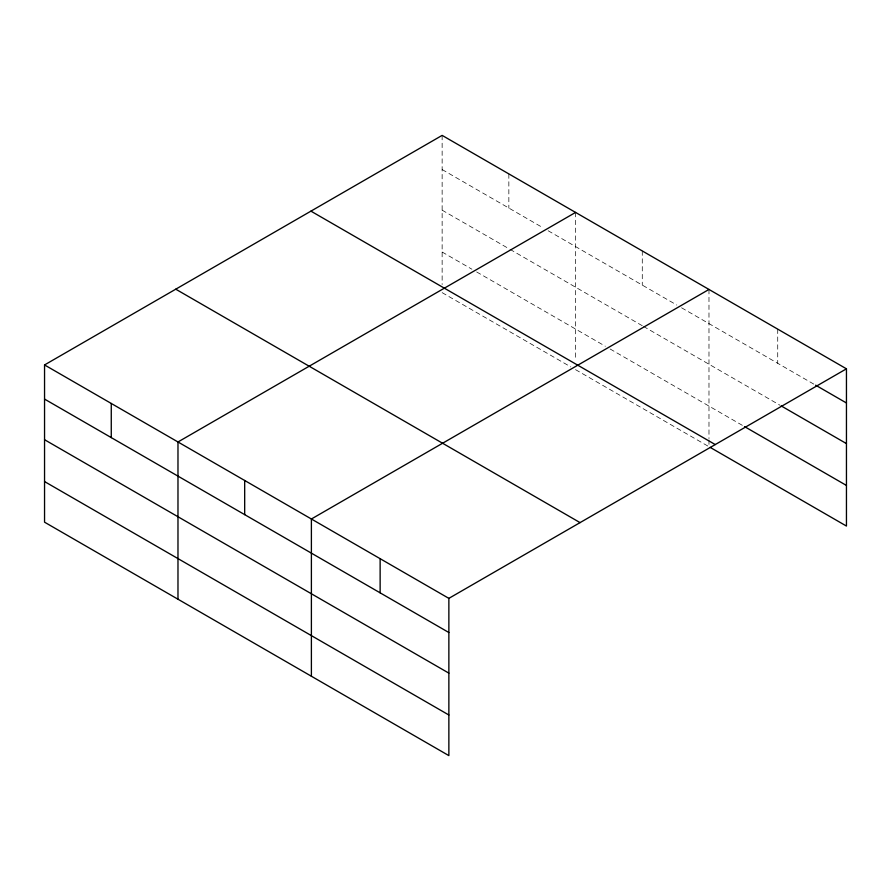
<?xml version="1.0" encoding="UTF-8"?>
<svg xmlns="http://www.w3.org/2000/svg" width="891" height="891" viewBox="0 0 891 891"><rect width="100%" height="100%" fill="white"/><g stroke="black" fill="none" stroke-linecap="round" stroke-linejoin="round"><path stroke-width="0.67" stroke-dasharray="4.46 3.34" d="M442.136 169.546L543.399 228.007M548.165 230.758L676.815 305.045M681.582 307.796L814.452 384.5M442.136 210.165L508.85 248.678M510.042 249.369L642.277 325.716M643.458 326.407L780.082 405.282M442.136 252.019L471.918 269.216M476.685 271.967L605.345 346.243M610.112 348.994L744.531 426.6M442.136 292.638L570.797 366.914M575.564 369.665L707.788 446.012M777.72 329.135L777.72 363.294M708.98 289.452L708.98 438.572M708.98 439.931L708.98 445.344M642.277 250.939L642.277 285.098M575.564 212.426L575.564 360.187M508.85 173.912L508.85 208.06M442.136 135.387L442.136 284.507"/><path stroke-width="1.34" d="M44.55 364.942L448.864 598.362L448.864 755.613L44.55 522.182L44.55 364.942L442.136 135.387L846.45 368.818L846.45 526.058L710.172 447.382M575.564 212.426L177.977 441.969L177.977 599.209M708.98 289.452L311.393 518.996L311.393 676.247M448.864 598.362L846.45 368.818M815.644 385.19L846.45 402.977M781.273 405.962L846.45 443.595M744.531 426.6L846.45 485.439M310.937 211.145L715.25 444.564M175.75 289.185L580.063 522.616M44.55 399.09L448.864 632.521M44.55 439.709L448.864 673.139M44.55 481.563L448.864 714.994M380.134 558.679L380.134 592.838M244.68 480.483L244.68 514.642M111.264 403.456L111.264 437.615"/></g></svg>
